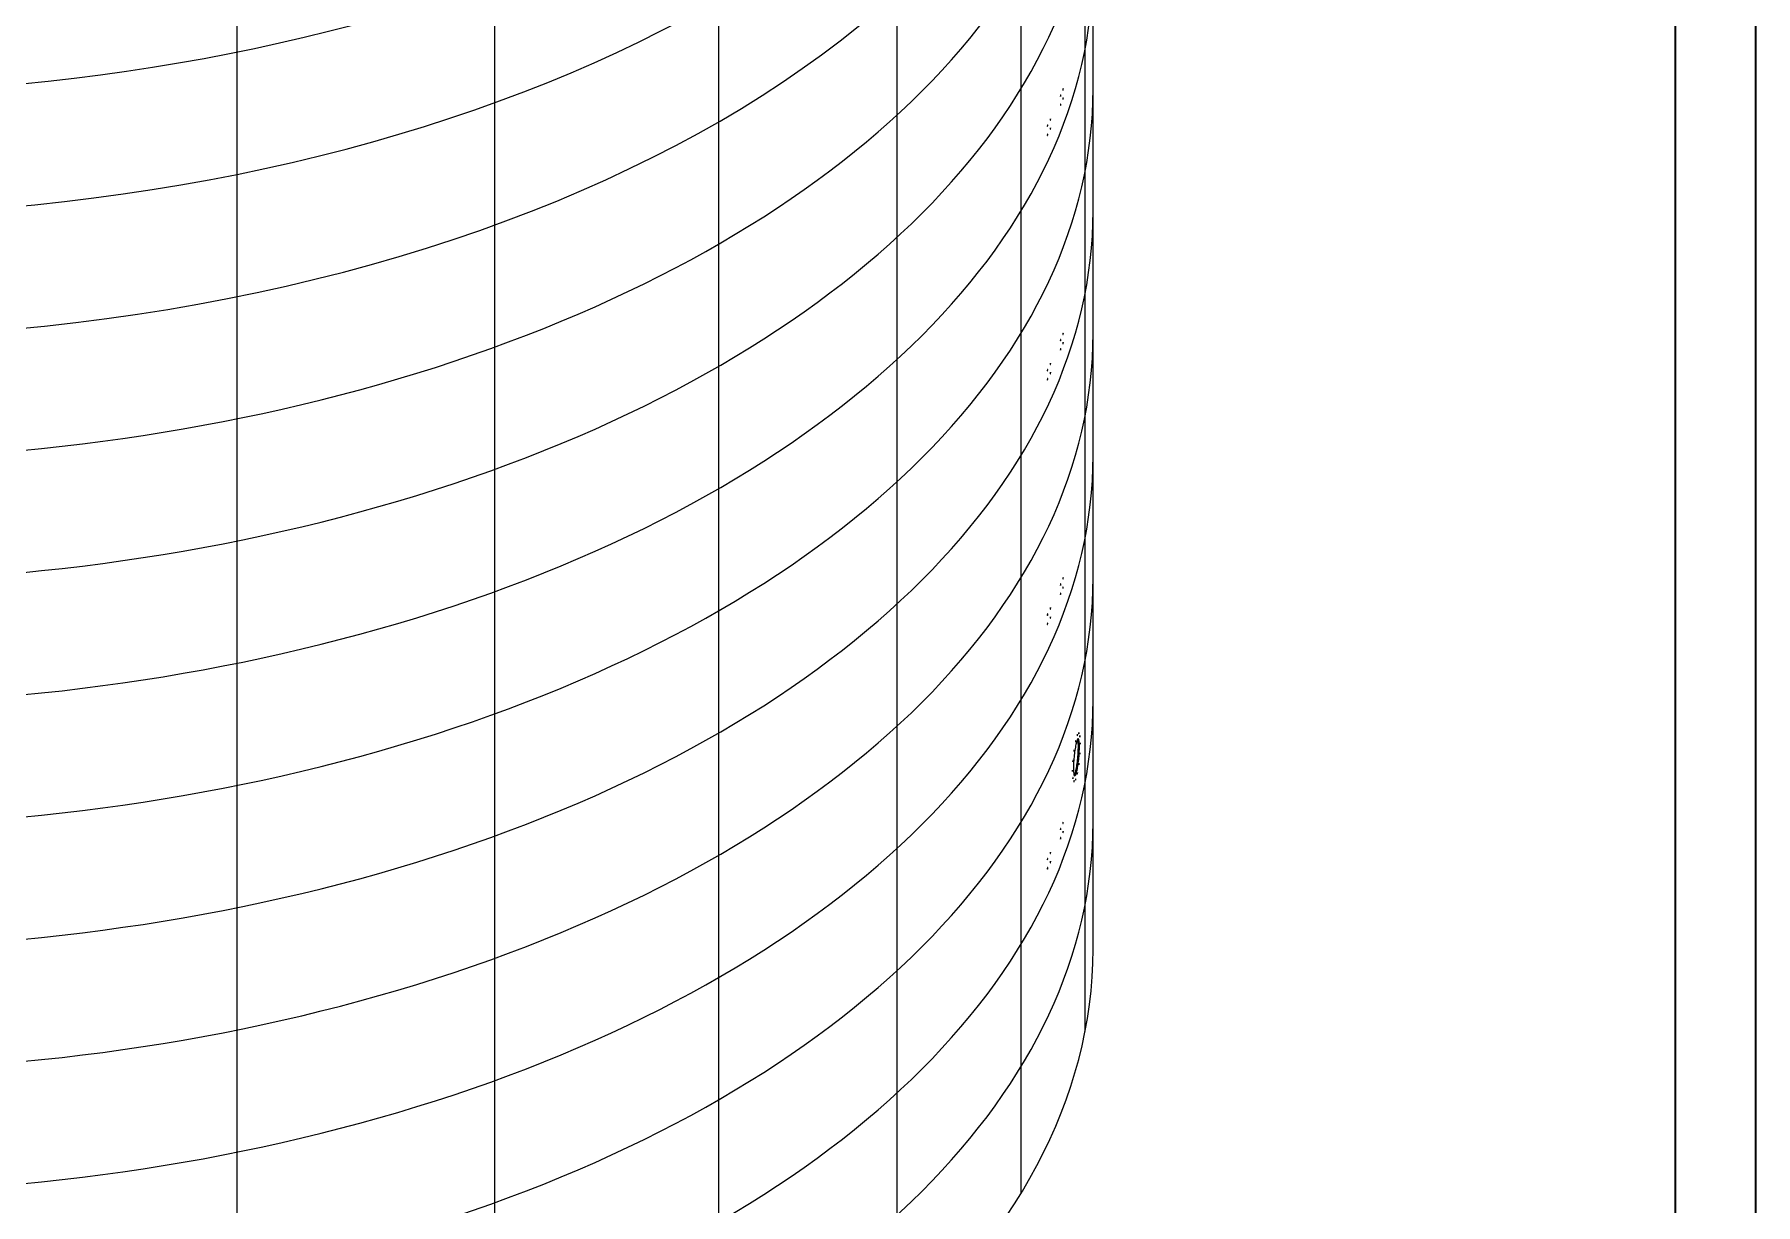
# Model space of a CAD drawing. Header units: millimetres. Extents: x 0 to 126150, y 0 to 89100.
# Drawn here: x 110056 to 126150, y 27987 to 38929 of the extents above; entities that cross this region are included whole.
import ezdxf

# ---------------------------------------------------------------- set-up
doc = ezdxf.new("R2010")
doc.units = ezdxf.units.MM
doc.header["$LTSCALE"] = 150
doc.layers.get('0').update_dxf_attribs({"lineweight": 18})
for name, color, linetype, lineweight in [('Border', 7, 'Continuous', 35), ('Visible', 7, 'Continuous', 25), ('Visible Narrow', 7, 'Continuous', 18)]:
    doc.layers.add(name, color=color, linetype=linetype, lineweight=lineweight)

# ---------------------------------------------------------------- blocks, each defined once
blk = doc.blocks.new('Borders Bigadan Border')
at = {"layer": 'Border'}
for p, q in [((841, 594), (841, 0)), ((836, 5), (836, 589))]:
    blk.add_line(p, q, dxfattribs=at)

msp = doc.modelspace()

# ---------------------------------------------------------------- linework, layer by layer
at = {"layer": 'Visible'}
for p, q in [((119954.91, 30376.29), (119954.91, 46587.94)), ((119879.77, 29603.81), (119879.77, 46397.89)), ((119284.32, 28097.58), (119284.32, 45348.46)), ((118123.26, 26916.27), (118123.26, 44106.93)), ((116454.84, 25708.38), (116454.84, 42966.19)), ((114362.69, 24534.45), (114362.69, 42037.69)), ((111951.74, 23864.12), (111951.74, 41385.73))]:
    msp.add_line(p, q, dxfattribs=at)
for centre, start_param in [((108004.91, 45277.35), 3.67613023), ((108004.91, 44134.25), 3.34367213), ((108004.91, 42991.16), 3.14732218), ((108004.91, 41848.06), 3.14159265), ((108004.91, 40704.97), 3.14159265), ((108004.91, 39561.87), 3.14159265), ((108004.91, 38418.78), 3.14159265), ((108004.91, 37275.68), 3.14159265), ((108004.91, 36132.59), 3.14159265), ((108004.91, 34989.49), 3.14159265), ((108004.91, 33846.4), 3.14159265), ((108004.91, 32703.3), 3.14159265), ((108004.91, 31560.21), 3.14159265), ((108004.91, 30376.29), 3.92699082)]:
    msp.add_ellipse(centre, major_axis=(11950, 0), ratio=0.57735027, start_param=start_param, end_param=6.28318531, dxfattribs=at)
for points, knots in [([(119652.99, 38360.05), (119652.99, 38358.47), (119652.8, 38356.42), (119652.48, 38354.55), (119652.16, 38352.68), (119651.72, 38351.02), (119651.29, 38350.07), (119650.86, 38349.13), (119650.45, 38348.91), (119650.18, 38349.49), (119649.92, 38350.07), (119649.8, 38351.42), (119649.87, 38353.14), (119649.94, 38354.88), (119650.2, 38356.96), (119650.56, 38358.73), (119650.92, 38360.5), (119651.38, 38361.94), (119651.8, 38362.61), (119652.22, 38363.28), (119652.59, 38363.17), (119652.8, 38362.31), (119652.92, 38361.79), (119652.99, 38361), (119652.99, 38360.05)], [-3.14159265, -3.14159265, -3.14159265, -3.14159265, -2.31123225, -2.31123225, -2.31123225, -1.48403399, -1.48403399, -1.48403399, -0.65958865, -0.65958865, -0.65958865, 0.16255372, 0.16255372, 0.16255372, 0.99161255, 0.99161255, 0.99161255, 1.81514617, 1.81514617, 1.81514617, 2.64177362, 2.64177362, 2.64177362, 3.14159265, 3.14159265, 3.14159265, 3.14159265]), ([(119676, 38419.22), (119676, 38417.64), (119675.82, 38415.59), (119675.51, 38413.72), (119675.2, 38411.85), (119674.78, 38410.19), (119674.36, 38409.24), (119673.95, 38408.29), (119673.56, 38408.08), (119673.3, 38408.65), (119673.05, 38409.23), (119672.94, 38410.58), (119673, 38412.3), (119673.07, 38414.04), (119673.32, 38416.12), (119673.67, 38417.9), (119674.02, 38419.66), (119674.46, 38421.1), (119674.86, 38421.77), (119675.26, 38422.45), (119675.62, 38422.34), (119675.82, 38421.48), (119675.94, 38420.96), (119676, 38420.17), (119676, 38419.22)], [-3.14159265, -3.14159265, -3.14159265, -3.14159265, -2.31123225, -2.31123225, -2.31123225, -1.48403399, -1.48403399, -1.48403399, -0.65958865, -0.65958865, -0.65958865, 0.16255372, 0.16255372, 0.16255372, 0.99161255, 0.99161255, 0.99161255, 1.81514617, 1.81514617, 1.81514617, 2.64177362, 2.64177362, 2.64177362, 3.14159265, 3.14159265, 3.14159265, 3.14159265]), ([(119676, 38333.49), (119676, 38331.91), (119675.82, 38329.86), (119675.51, 38327.99), (119675.2, 38326.12), (119674.78, 38324.45), (119674.36, 38323.51), (119673.95, 38322.56), (119673.56, 38322.34), (119673.3, 38322.92), (119673.05, 38323.49), (119672.94, 38324.85), (119673, 38326.57), (119673.07, 38328.31), (119673.32, 38330.39), (119673.67, 38332.16), (119674.02, 38333.93), (119674.46, 38335.37), (119674.86, 38336.04), (119675.26, 38336.72), (119675.62, 38336.61), (119675.82, 38335.75), (119675.94, 38335.23), (119676, 38334.44), (119676, 38333.49)], [-3.14159265, -3.14159265, -3.14159265, -3.14159265, -2.31123225, -2.31123225, -2.31123225, -1.48403399, -1.48403399, -1.48403399, -0.65958865, -0.65958865, -0.65958865, 0.16255372, 0.16255372, 0.16255372, 0.99161255, 0.99161255, 0.99161255, 1.81514617, 1.81514617, 1.81514617, 2.64177362, 2.64177362, 2.64177362, 3.14159265, 3.14159265, 3.14159265, 3.14159265]), ([(119652.99, 38274.32), (119652.99, 38272.73), (119652.8, 38270.69), (119652.48, 38268.82), (119652.16, 38266.95), (119651.72, 38265.29), (119651.29, 38264.34), (119650.86, 38263.4), (119650.45, 38263.18), (119650.18, 38263.76), (119649.92, 38264.34), (119649.8, 38265.69), (119649.87, 38267.41), (119649.94, 38269.15), (119650.2, 38271.23), (119650.56, 38273), (119650.92, 38274.77), (119651.38, 38276.21), (119651.8, 38276.88), (119652.22, 38277.55), (119652.59, 38277.44), (119652.8, 38276.57), (119652.92, 38276.05), (119652.99, 38275.27), (119652.99, 38274.32)], [-3.14159265, -3.14159265, -3.14159265, -3.14159265, -2.31123225, -2.31123225, -2.31123225, -1.48403399, -1.48403399, -1.48403399, -0.65958865, -0.65958865, -0.65958865, 0.16255372, 0.16255372, 0.16255372, 0.99161255, 0.99161255, 0.99161255, 1.81514617, 1.81514617, 1.81514617, 2.64177362, 2.64177362, 2.64177362, 3.14159265, 3.14159265, 3.14159265, 3.14159265]), ([(119531.09, 38079.98), (119531.09, 38078.4), (119530.86, 38076.36), (119530.49, 38074.49), (119530.11, 38072.64), (119529.59, 38070.98), (119529.08, 38070.05), (119528.57, 38069.12), (119528.08, 38068.91), (119527.77, 38069.5), (119527.46, 38070.08), (119527.32, 38071.44), (119527.41, 38073.16), (119527.49, 38074.89), (119527.79, 38076.97), (119528.22, 38078.73), (119528.65, 38080.49), (119529.19, 38081.91), (119529.69, 38082.57), (119530.18, 38083.23), (119530.62, 38083.11), (119530.86, 38082.24), (119531.01, 38081.72), (119531.09, 38080.93), (119531.09, 38079.98)], [-3.14159265, -3.14159265, -3.14159265, -3.14159265, -2.31123225, -2.31123225, -2.31123225, -1.48403399, -1.48403399, -1.48403399, -0.65958865, -0.65958865, -0.65958865, 0.16255372, 0.16255372, 0.16255372, 0.99161255, 0.99161255, 0.99161255, 1.81514617, 1.81514617, 1.81514617, 2.64177362, 2.64177362, 2.64177362, 3.14159265, 3.14159265, 3.14159265, 3.14159265]), ([(119531.09, 37994.25), (119531.09, 37992.67), (119530.86, 37990.63), (119530.49, 37988.76), (119530.11, 37986.9), (119529.59, 37985.25), (119529.08, 37984.32), (119528.57, 37983.39), (119528.08, 37983.18), (119527.77, 37983.77), (119527.46, 37984.35), (119527.32, 37985.71), (119527.41, 37987.43), (119527.49, 37989.16), (119527.79, 37991.23), (119528.22, 37993), (119528.65, 37994.75), (119529.19, 37996.18), (119529.69, 37996.84), (119530.18, 37997.5), (119530.62, 37997.38), (119530.86, 37996.51), (119531.01, 37995.99), (119531.09, 37995.2), (119531.09, 37994.25)], [-3.14159265, -3.14159265, -3.14159265, -3.14159265, -2.31123225, -2.31123225, -2.31123225, -1.48403399, -1.48403399, -1.48403399, -0.65958865, -0.65958865, -0.65958865, 0.16255372, 0.16255372, 0.16255372, 0.99161255, 0.99161255, 0.99161255, 1.81514617, 1.81514617, 1.81514617, 2.64177362, 2.64177362, 2.64177362, 3.14159265, 3.14159265, 3.14159265, 3.14159265]), ([(119558.37, 38138.55), (119558.37, 38136.97), (119558.15, 38134.92), (119557.79, 38133.06), (119557.42, 38131.2), (119556.92, 38129.54), (119556.42, 38128.61), (119555.93, 38127.67), (119555.46, 38127.46), (119555.16, 38128.05), (119554.86, 38128.63), (119554.73, 38129.99), (119554.81, 38131.71), (119554.89, 38133.44), (119555.18, 38135.51), (119555.6, 38137.28), (119556.01, 38139.04), (119556.53, 38140.47), (119557.01, 38141.13), (119557.49, 38141.79), (119557.91, 38141.67), (119558.15, 38140.81), (119558.29, 38140.28), (119558.37, 38139.5), (119558.37, 38138.55)], [-3.14159265, -3.14159265, -3.14159265, -3.14159265, -2.31123225, -2.31123225, -2.31123225, -1.48403399, -1.48403399, -1.48403399, -0.65958865, -0.65958865, -0.65958865, 0.16255372, 0.16255372, 0.16255372, 0.99161255, 0.99161255, 0.99161255, 1.81514617, 1.81514617, 1.81514617, 2.64177362, 2.64177362, 2.64177362, 3.14159265, 3.14159265, 3.14159265, 3.14159265]), ([(119558.37, 38052.82), (119558.37, 38051.23), (119558.15, 38049.19), (119557.79, 38047.32), (119557.42, 38045.47), (119556.92, 38043.81), (119556.42, 38042.87), (119555.93, 38041.94), (119555.46, 38041.73), (119555.16, 38042.32), (119554.86, 38042.9), (119554.73, 38044.26), (119554.81, 38045.98), (119554.89, 38047.71), (119555.18, 38049.78), (119555.6, 38051.55), (119556.01, 38053.31), (119556.53, 38054.74), (119557.01, 38055.4), (119557.49, 38056.06), (119557.91, 38055.94), (119558.15, 38055.08), (119558.29, 38054.55), (119558.37, 38053.77), (119558.37, 38052.82)], [-3.14159265, -3.14159265, -3.14159265, -3.14159265, -2.31123225, -2.31123225, -2.31123225, -1.48403399, -1.48403399, -1.48403399, -0.65958865, -0.65958865, -0.65958865, 0.16255372, 0.16255372, 0.16255372, 0.99161255, 0.99161255, 0.99161255, 1.81514617, 1.81514617, 1.81514617, 2.64177362, 2.64177362, 2.64177362, 3.14159265, 3.14159265, 3.14159265, 3.14159265]), ([(119652.99, 36073.86), (119652.99, 36072.28), (119652.8, 36070.23), (119652.48, 36068.36), (119652.16, 36066.49), (119651.72, 36064.83), (119651.29, 36063.88), (119650.86, 36062.94), (119650.45, 36062.72), (119650.18, 36063.3), (119649.92, 36063.88), (119649.8, 36065.23), (119649.87, 36066.95), (119649.94, 36068.69), (119650.2, 36070.77), (119650.56, 36072.54), (119650.92, 36074.31), (119651.38, 36075.75), (119651.8, 36076.42), (119652.22, 36077.09), (119652.59, 36076.98), (119652.8, 36076.12), (119652.92, 36075.59), (119652.99, 36074.81), (119652.99, 36073.86)], [-3.14159265, -3.14159265, -3.14159265, -3.14159265, -2.31123225, -2.31123225, -2.31123225, -1.48403399, -1.48403399, -1.48403399, -0.65958865, -0.65958865, -0.65958865, 0.16255372, 0.16255372, 0.16255372, 0.99161255, 0.99161255, 0.99161255, 1.81514617, 1.81514617, 1.81514617, 2.64177362, 2.64177362, 2.64177362, 3.14159265, 3.14159265, 3.14159265, 3.14159265]), ([(119676, 36133.03), (119676, 36131.45), (119675.82, 36129.4), (119675.51, 36127.53), (119675.2, 36125.66), (119674.78, 36124), (119674.36, 36123.05), (119673.95, 36122.1), (119673.56, 36121.88), (119673.3, 36122.46), (119673.05, 36123.04), (119672.94, 36124.39), (119673, 36126.11), (119673.07, 36127.85), (119673.32, 36129.93), (119673.67, 36131.71), (119674.02, 36133.47), (119674.46, 36134.91), (119674.86, 36135.58), (119675.26, 36136.26), (119675.62, 36136.15), (119675.82, 36135.29), (119675.94, 36134.77), (119676, 36133.98), (119676, 36133.03)], [-3.14159265, -3.14159265, -3.14159265, -3.14159265, -2.31123225, -2.31123225, -2.31123225, -1.48403399, -1.48403399, -1.48403399, -0.65958865, -0.65958865, -0.65958865, 0.16255372, 0.16255372, 0.16255372, 0.99161255, 0.99161255, 0.99161255, 1.81514617, 1.81514617, 1.81514617, 2.64177362, 2.64177362, 2.64177362, 3.14159265, 3.14159265, 3.14159265, 3.14159265]), ([(119676, 36047.3), (119676, 36045.72), (119675.82, 36043.67), (119675.51, 36041.8), (119675.2, 36039.93), (119674.78, 36038.26), (119674.36, 36037.32), (119673.95, 36036.37), (119673.56, 36036.15), (119673.3, 36036.73), (119673.05, 36037.3), (119672.94, 36038.66), (119673, 36040.38), (119673.07, 36042.12), (119673.32, 36044.2), (119673.67, 36045.97), (119674.02, 36047.74), (119674.46, 36049.18), (119674.86, 36049.85), (119675.26, 36050.53), (119675.62, 36050.42), (119675.82, 36049.56), (119675.94, 36049.04), (119676, 36048.25), (119676, 36047.3)], [-3.14159265, -3.14159265, -3.14159265, -3.14159265, -2.31123225, -2.31123225, -2.31123225, -1.48403399, -1.48403399, -1.48403399, -0.65958865, -0.65958865, -0.65958865, 0.16255372, 0.16255372, 0.16255372, 0.99161255, 0.99161255, 0.99161255, 1.81514617, 1.81514617, 1.81514617, 2.64177362, 2.64177362, 2.64177362, 3.14159265, 3.14159265, 3.14159265, 3.14159265]), ([(119652.99, 35988.13), (119652.99, 35986.54), (119652.8, 35984.5), (119652.48, 35982.63), (119652.16, 35980.76), (119651.72, 35979.1), (119651.29, 35978.15), (119650.86, 35977.21), (119650.45, 35976.99), (119650.18, 35977.57), (119649.92, 35978.15), (119649.8, 35979.5), (119649.87, 35981.22), (119649.94, 35982.96), (119650.2, 35985.04), (119650.56, 35986.81), (119650.92, 35988.58), (119651.38, 35990.01), (119651.8, 35990.68), (119652.22, 35991.36), (119652.59, 35991.25), (119652.8, 35990.38), (119652.92, 35989.86), (119652.99, 35989.08), (119652.99, 35988.13)], [-3.14159265, -3.14159265, -3.14159265, -3.14159265, -2.31123225, -2.31123225, -2.31123225, -1.48403399, -1.48403399, -1.48403399, -0.65958865, -0.65958865, -0.65958865, 0.16255372, 0.16255372, 0.16255372, 0.99161255, 0.99161255, 0.99161255, 1.81514617, 1.81514617, 1.81514617, 2.64177362, 2.64177362, 2.64177362, 3.14159265, 3.14159265, 3.14159265, 3.14159265]), ([(119531.09, 35793.79), (119531.09, 35792.21), (119530.86, 35790.17), (119530.49, 35788.3), (119530.11, 35786.45), (119529.59, 35784.79), (119529.08, 35783.86), (119528.57, 35782.93), (119528.08, 35782.72), (119527.77, 35783.31), (119527.46, 35783.89), (119527.32, 35785.25), (119527.41, 35786.97), (119527.49, 35788.7), (119527.79, 35790.77), (119528.22, 35792.54), (119528.65, 35794.3), (119529.19, 35795.72), (119529.69, 35796.38), (119530.18, 35797.04), (119530.62, 35796.92), (119530.86, 35796.05), (119531.01, 35795.53), (119531.09, 35794.74), (119531.09, 35793.79)], [-3.14159265, -3.14159265, -3.14159265, -3.14159265, -2.31123225, -2.31123225, -2.31123225, -1.48403399, -1.48403399, -1.48403399, -0.65958865, -0.65958865, -0.65958865, 0.16255372, 0.16255372, 0.16255372, 0.99161255, 0.99161255, 0.99161255, 1.81514617, 1.81514617, 1.81514617, 2.64177362, 2.64177362, 2.64177362, 3.14159265, 3.14159265, 3.14159265, 3.14159265]), ([(119558.37, 35852.36), (119558.37, 35850.78), (119558.15, 35848.73), (119557.79, 35846.87), (119557.42, 35845.01), (119556.92, 35843.35), (119556.42, 35842.42), (119555.93, 35841.48), (119555.46, 35841.27), (119555.16, 35841.86), (119554.86, 35842.44), (119554.73, 35843.8), (119554.81, 35845.52), (119554.89, 35847.25), (119555.18, 35849.32), (119555.6, 35851.09), (119556.01, 35852.85), (119556.53, 35854.28), (119557.01, 35854.94), (119557.49, 35855.6), (119557.91, 35855.48), (119558.15, 35854.62), (119558.29, 35854.09), (119558.37, 35853.31), (119558.37, 35852.36)], [-3.14159265, -3.14159265, -3.14159265, -3.14159265, -2.31123225, -2.31123225, -2.31123225, -1.48403399, -1.48403399, -1.48403399, -0.65958865, -0.65958865, -0.65958865, 0.16255372, 0.16255372, 0.16255372, 0.99161255, 0.99161255, 0.99161255, 1.81514617, 1.81514617, 1.81514617, 2.64177362, 2.64177362, 2.64177362, 3.14159265, 3.14159265, 3.14159265, 3.14159265]), ([(119558.37, 35766.62), (119558.37, 35765.04), (119558.15, 35763), (119557.79, 35761.13), (119557.42, 35759.28), (119556.92, 35757.62), (119556.42, 35756.68), (119555.93, 35755.75), (119555.46, 35755.54), (119555.16, 35756.13), (119554.86, 35756.71), (119554.73, 35758.07), (119554.81, 35759.78), (119554.89, 35761.52), (119555.18, 35763.59), (119555.6, 35765.36), (119556.01, 35767.12), (119556.53, 35768.55), (119557.01, 35769.21), (119557.49, 35769.87), (119557.91, 35769.75), (119558.15, 35768.89), (119558.29, 35768.36), (119558.37, 35767.58), (119558.37, 35766.62)], [-3.14159265, -3.14159265, -3.14159265, -3.14159265, -2.31123225, -2.31123225, -2.31123225, -1.48403399, -1.48403399, -1.48403399, -0.65958865, -0.65958865, -0.65958865, 0.16255372, 0.16255372, 0.16255372, 0.99161255, 0.99161255, 0.99161255, 1.81514617, 1.81514617, 1.81514617, 2.64177362, 2.64177362, 2.64177362, 3.14159265, 3.14159265, 3.14159265, 3.14159265]), ([(119531.09, 35708.06), (119531.09, 35706.48), (119530.86, 35704.44), (119530.49, 35702.57), (119530.11, 35700.71), (119529.59, 35699.06), (119529.08, 35698.13), (119528.57, 35697.2), (119528.08, 35696.99), (119527.77, 35697.58), (119527.46, 35698.16), (119527.32, 35699.52), (119527.41, 35701.24), (119527.49, 35702.97), (119527.79, 35705.04), (119528.22, 35706.81), (119528.65, 35708.56), (119529.19, 35709.99), (119529.69, 35710.65), (119530.18, 35711.31), (119530.62, 35711.19), (119530.86, 35710.32), (119531.01, 35709.8), (119531.09, 35709.01), (119531.09, 35708.06)], [-3.14159265, -3.14159265, -3.14159265, -3.14159265, -2.31123225, -2.31123225, -2.31123225, -1.48403399, -1.48403399, -1.48403399, -0.65958865, -0.65958865, -0.65958865, 0.16255372, 0.16255372, 0.16255372, 0.99161255, 0.99161255, 0.99161255, 1.81514617, 1.81514617, 1.81514617, 2.64177362, 2.64177362, 2.64177362, 3.14159265, 3.14159265, 3.14159265, 3.14159265]), ([(119676, 33846.84), (119676, 33845.26), (119675.82, 33843.21), (119675.51, 33841.34), (119675.2, 33839.47), (119674.78, 33837.81), (119674.36, 33836.86), (119673.95, 33835.91), (119673.56, 33835.69), (119673.3, 33836.27), (119673.05, 33836.85), (119672.94, 33838.2), (119673, 33839.92), (119673.07, 33841.66), (119673.32, 33843.74), (119673.67, 33845.52), (119674.02, 33847.28), (119674.46, 33848.72), (119674.86, 33849.39), (119675.26, 33850.07), (119675.62, 33849.96), (119675.82, 33849.1), (119675.94, 33848.58), (119676, 33847.79), (119676, 33846.84)], [-3.14159265, -3.14159265, -3.14159265, -3.14159265, -2.31123225, -2.31123225, -2.31123225, -1.48403399, -1.48403399, -1.48403399, -0.65958865, -0.65958865, -0.65958865, 0.16255372, 0.16255372, 0.16255372, 0.99161255, 0.99161255, 0.99161255, 1.81514617, 1.81514617, 1.81514617, 2.64177362, 2.64177362, 2.64177362, 3.14159265, 3.14159265, 3.14159265, 3.14159265]), ([(119652.99, 33787.67), (119652.99, 33786.09), (119652.8, 33784.04), (119652.48, 33782.17), (119652.16, 33780.3), (119651.72, 33778.64), (119651.29, 33777.69), (119650.86, 33776.75), (119650.45, 33776.53), (119650.18, 33777.11), (119649.92, 33777.69), (119649.8, 33779.04), (119649.87, 33780.76), (119649.94, 33782.5), (119650.2, 33784.58), (119650.56, 33786.35), (119650.92, 33788.12), (119651.38, 33789.56), (119651.8, 33790.23), (119652.22, 33790.9), (119652.59, 33790.79), (119652.8, 33789.93), (119652.92, 33789.4), (119652.99, 33788.62), (119652.99, 33787.67)], [-3.14159265, -3.14159265, -3.14159265, -3.14159265, -2.31123225, -2.31123225, -2.31123225, -1.48403399, -1.48403399, -1.48403399, -0.65958865, -0.65958865, -0.65958865, 0.16255372, 0.16255372, 0.16255372, 0.99161255, 0.99161255, 0.99161255, 1.81514617, 1.81514617, 1.81514617, 2.64177362, 2.64177362, 2.64177362, 3.14159265, 3.14159265, 3.14159265, 3.14159265]), ([(119652.99, 33701.94), (119652.99, 33700.35), (119652.8, 33698.31), (119652.48, 33696.43), (119652.16, 33694.57), (119651.72, 33692.91), (119651.29, 33691.96), (119650.86, 33691.02), (119650.45, 33690.8), (119650.18, 33691.38), (119649.92, 33691.96), (119649.8, 33693.31), (119649.87, 33695.03), (119649.94, 33696.77), (119650.2, 33698.85), (119650.56, 33700.62), (119650.92, 33702.39), (119651.38, 33703.82), (119651.8, 33704.49), (119652.22, 33705.17), (119652.59, 33705.05), (119652.8, 33704.19), (119652.92, 33703.67), (119652.99, 33702.89), (119652.99, 33701.94)], [-3.14159265, -3.14159265, -3.14159265, -3.14159265, -2.31123225, -2.31123225, -2.31123225, -1.48403399, -1.48403399, -1.48403399, -0.65958865, -0.65958865, -0.65958865, 0.16255372, 0.16255372, 0.16255372, 0.99161255, 0.99161255, 0.99161255, 1.81514617, 1.81514617, 1.81514617, 2.64177362, 2.64177362, 2.64177362, 3.14159265, 3.14159265, 3.14159265, 3.14159265]), ([(119676, 33761.11), (119676, 33759.53), (119675.82, 33757.48), (119675.51, 33755.61), (119675.2, 33753.74), (119674.78, 33752.07), (119674.36, 33751.12), (119673.95, 33750.18), (119673.56, 33749.96), (119673.3, 33750.54), (119673.05, 33751.11), (119672.94, 33752.47), (119673, 33754.19), (119673.07, 33755.93), (119673.32, 33758.01), (119673.67, 33759.78), (119674.02, 33761.55), (119674.46, 33762.99), (119674.86, 33763.66), (119675.26, 33764.34), (119675.62, 33764.23), (119675.82, 33763.37), (119675.94, 33762.85), (119676, 33762.06), (119676, 33761.11)], [-3.14159265, -3.14159265, -3.14159265, -3.14159265, -2.31123225, -2.31123225, -2.31123225, -1.48403399, -1.48403399, -1.48403399, -0.65958865, -0.65958865, -0.65958865, 0.16255372, 0.16255372, 0.16255372, 0.99161255, 0.99161255, 0.99161255, 1.81514617, 1.81514617, 1.81514617, 2.64177362, 2.64177362, 2.64177362, 3.14159265, 3.14159265, 3.14159265, 3.14159265]), ([(119531.09, 33507.6), (119531.09, 33506.02), (119530.86, 33503.98), (119530.49, 33502.11), (119530.11, 33500.26), (119529.59, 33498.6), (119529.08, 33497.67), (119528.57, 33496.74), (119528.08, 33496.53), (119527.77, 33497.12), (119527.46, 33497.7), (119527.32, 33499.06), (119527.41, 33500.78), (119527.49, 33502.51), (119527.79, 33504.58), (119528.22, 33506.35), (119528.65, 33508.11), (119529.19, 33509.53), (119529.69, 33510.19), (119530.18, 33510.85), (119530.62, 33510.73), (119530.86, 33509.86), (119531.01, 33509.34), (119531.09, 33508.55), (119531.09, 33507.6)], [-3.14159265, -3.14159265, -3.14159265, -3.14159265, -2.31123225, -2.31123225, -2.31123225, -1.48403399, -1.48403399, -1.48403399, -0.65958865, -0.65958865, -0.65958865, 0.16255372, 0.16255372, 0.16255372, 0.99161255, 0.99161255, 0.99161255, 1.81514617, 1.81514617, 1.81514617, 2.64177362, 2.64177362, 2.64177362, 3.14159265, 3.14159265, 3.14159265, 3.14159265]), ([(119558.37, 33566.17), (119558.37, 33564.58), (119558.15, 33562.54), (119557.79, 33560.68), (119557.42, 33558.82), (119556.92, 33557.16), (119556.42, 33556.23), (119555.93, 33555.29), (119555.46, 33555.08), (119555.16, 33555.67), (119554.86, 33556.25), (119554.73, 33557.61), (119554.81, 33559.33), (119554.89, 33561.06), (119555.18, 33563.13), (119555.6, 33564.9), (119556.01, 33566.66), (119556.53, 33568.09), (119557.01, 33568.75), (119557.49, 33569.41), (119557.91, 33569.29), (119558.15, 33568.43), (119558.29, 33567.9), (119558.37, 33567.12), (119558.37, 33566.17)], [-3.14159265, -3.14159265, -3.14159265, -3.14159265, -2.31123225, -2.31123225, -2.31123225, -1.48403399, -1.48403399, -1.48403399, -0.65958865, -0.65958865, -0.65958865, 0.16255372, 0.16255372, 0.16255372, 0.99161255, 0.99161255, 0.99161255, 1.81514617, 1.81514617, 1.81514617, 2.64177362, 2.64177362, 2.64177362, 3.14159265, 3.14159265, 3.14159265, 3.14159265]), ([(119558.37, 33480.43), (119558.37, 33478.85), (119558.15, 33476.81), (119557.79, 33474.94), (119557.42, 33473.08), (119556.92, 33471.43), (119556.42, 33470.49), (119555.93, 33469.56), (119555.46, 33469.35), (119555.16, 33469.94), (119554.86, 33470.52), (119554.73, 33471.88), (119554.81, 33473.59), (119554.89, 33475.33), (119555.18, 33477.4), (119555.6, 33479.17), (119556.01, 33480.93), (119556.53, 33482.36), (119557.01, 33483.02), (119557.49, 33483.68), (119557.91, 33483.56), (119558.15, 33482.7), (119558.29, 33482.17), (119558.37, 33481.39), (119558.37, 33480.43)], [-3.14159265, -3.14159265, -3.14159265, -3.14159265, -2.31123225, -2.31123225, -2.31123225, -1.48403399, -1.48403399, -1.48403399, -0.65958865, -0.65958865, -0.65958865, 0.16255372, 0.16255372, 0.16255372, 0.99161255, 0.99161255, 0.99161255, 1.81514617, 1.81514617, 1.81514617, 2.64177362, 2.64177362, 2.64177362, 3.14159265, 3.14159265, 3.14159265, 3.14159265]), ([(119531.09, 33421.87), (119531.09, 33420.29), (119530.86, 33418.24), (119530.49, 33416.38), (119530.11, 33414.52), (119529.59, 33412.87), (119529.08, 33411.94), (119528.57, 33411.01), (119528.08, 33410.8), (119527.77, 33411.39), (119527.46, 33411.97), (119527.32, 33413.33), (119527.41, 33415.05), (119527.49, 33416.78), (119527.79, 33418.85), (119528.22, 33420.62), (119528.65, 33422.37), (119529.19, 33423.8), (119529.69, 33424.46), (119530.18, 33425.12), (119530.62, 33425), (119530.86, 33424.13), (119531.01, 33423.61), (119531.09, 33422.82), (119531.09, 33421.87)], [-3.14159265, -3.14159265, -3.14159265, -3.14159265, -2.31123225, -2.31123225, -2.31123225, -1.48403399, -1.48403399, -1.48403399, -0.65958865, -0.65958865, -0.65958865, 0.16255372, 0.16255372, 0.16255372, 0.99161255, 0.99161255, 0.99161255, 1.81514617, 1.81514617, 1.81514617, 2.64177362, 2.64177362, 2.64177362, 3.14159265, 3.14159265, 3.14159265, 3.14159265]), ([(119809.6, 32383.61), (119809.73, 32382.72), (119809.74, 32381.12), (119809.62, 32379.34), (119809.52, 32377.56), (119809.29, 32375.63), (119809.02, 32374.16), (119808.75, 32372.69), (119808.45, 32371.71), (119808.2, 32371.53), (119807.95, 32371.35), (119807.76, 32371.96), (119807.7, 32373.17), (119807.64, 32374.39), (119807.7, 32376.21), (119807.86, 32378.03), (119808.03, 32379.84), (119808.3, 32381.63), (119808.58, 32382.82), (119808.86, 32384.03), (119809.15, 32384.61), (119809.37, 32384.4), (119809.46, 32384.3), (119809.55, 32384.03), (119809.6, 32383.61)], [-3.14159265, -3.14159265, -3.14159265, -3.14159265, -2.29573944, -2.29573944, -2.29573944, -1.45314839, -1.45314839, -1.45314839, -0.61335236, -0.61335236, -0.61335236, 0.22407335, 0.22407335, 0.22407335, 1.06811499, 1.06811499, 1.06811499, 1.90660651, 1.90660651, 1.90660651, 2.74747883, 2.74747883, 2.74747883, 3.14159265, 3.14159265, 3.14159265, 3.14159265]), ([(119823.39, 32397.71), (119823.39, 32396.21), (119823.27, 32394.26), (119823.07, 32392.49), (119822.87, 32390.72), (119822.59, 32389.15), (119822.32, 32388.29), (119822.05, 32387.43), (119821.8, 32387.29), (119821.64, 32387.91), (119821.48, 32388.52), (119821.43, 32389.88), (119821.49, 32391.56), (119821.55, 32393.24), (119821.73, 32395.22), (119821.96, 32396.86), (119822.2, 32398.48), (119822.49, 32399.74), (119822.75, 32400.23), (119823, 32400.72), (119823.22, 32400.44), (119823.32, 32399.46), (119823.37, 32399.01), (119823.39, 32398.41), (119823.39, 32397.71)], [-3.14159265, -3.14159265, -3.14159265, -3.14159265, -2.29570476, -2.29570476, -2.29570476, -1.45309439, -1.45309439, -1.45309439, -0.61332897, -0.61332897, -0.61332897, 0.224071, 0.224071, 0.224071, 1.06815071, 1.06815071, 1.06815071, 1.9066573, 1.9066573, 1.9066573, 2.74749112, 2.74749112, 2.74749112, 3.14159265, 3.14159265, 3.14159265, 3.14159265]), ([(119832.38, 32366.79), (119832.27, 32364.99), (119832.05, 32363.07), (119831.8, 32361.66), (119831.55, 32360.25), (119831.26, 32359.36), (119831.04, 32359.28), (119830.82, 32359.2), (119830.67, 32359.92), (119830.62, 32361.22), (119830.58, 32362.51), (119830.65, 32364.35), (119830.81, 32366.15), (119830.98, 32367.97), (119831.23, 32369.73), (119831.49, 32370.85), (119831.75, 32371.97), (119832.02, 32372.44), (119832.2, 32372.13), (119832.39, 32371.82), (119832.49, 32370.71), (119832.47, 32369.17), (119832.47, 32368.45), (119832.43, 32367.63), (119832.38, 32366.79)], [-3.14159265, -3.14159265, -3.14159265, -3.14159265, -2.29567035, -2.29567035, -2.29567035, -1.45307337, -1.45307337, -1.45307337, -0.61334486, -0.61334486, -0.61334486, 0.22406129, 0.22406129, 0.22406129, 1.06816797, 1.06816797, 1.06816797, 1.90665706, 1.90665706, 1.90665706, 2.74746375, 2.74746375, 2.74746375, 3.14159265, 3.14159265, 3.14159265, 3.14159265]), ([(119827.54, 32270.2), (119827.54, 32252.77), (119826.96, 32233.1), (119825.84, 32212.46), (119824.71, 32191.6), (119823.02, 32169.78), (119820.86, 32148.45), (119818.71, 32127.3), (119816.1, 32106.66), (119813.17, 32087.89), (119810.24, 32069.12), (119806.99, 32052.23), (119803.62, 32038.32), (119800.24, 32024.42), (119796.75, 32013.52), (119793.37, 32006.32), (119789.99, 31999.13), (119786.72, 31995.65), (119783.81, 31996.11), (119780.9, 31996.58), (119778.35, 32000.98), (119776.35, 32009.02), (119774.35, 32017.07), (119772.91, 32028.75), (119772.14, 32043.3), (119771.37, 32057.84), (119771.28, 32075.25), (119771.86, 32094.37), (119772.46, 32113.86), (119773.76, 32135.12), (119775.67, 32156.7), (119777.53, 32177.92), (119779.98, 32199.43), (119782.81, 32219.84), (119785.63, 32240.22), (119788.84, 32259.49), (119792.19, 32276.36), (119795.54, 32293.23), (119799.03, 32307.7), (119802.42, 32318.82), (119805.93, 32330.31), (119809.33, 32338.23), (119812.41, 32342.01), (119815.39, 32345.68), (119818.07, 32345.47), (119820.29, 32341.39), (119822.62, 32337.11), (119824.45, 32328.59), (119825.68, 32316.43), (119826.91, 32304.27), (119827.54, 32288.48), (119827.54, 32270.2)], [-3.14159265, -3.14159265, -3.14159265, -3.14159265, -2.77571863, -2.77571863, -2.77571863, -2.40588667, -2.40588667, -2.40588667, -2.03923185, -2.03923185, -2.03923185, -1.6727765, -1.6727765, -1.6727765, -1.30644734, -1.30644734, -1.30644734, -0.94017958, -0.94017958, -0.94017958, -0.57399958, -0.57399958, -0.57399958, -0.20796385, -0.20796385, -0.20796385, 0.15794672, 0.15794672, 0.15794672, 0.53090246, 0.53090246, 0.53090246, 0.89746101, 0.89746101, 0.89746101, 1.26371389, 1.26371389, 1.26371389, 1.62970266, 1.62970266, 1.62970266, 2.00767516, 2.00767516, 2.00767516, 2.37399336, 2.37399336, 2.37399336, 2.75779301, 2.75779301, 2.75779301, 3.14159265, 3.14159265, 3.14159265, 3.14159265]), ([(119777.74, 32240.03), (119778.05, 32240.72), (119778.32, 32240.64), (119778.47, 32239.83), (119778.62, 32239.02), (119778.65, 32237.49), (119778.55, 32235.74), (119778.44, 32233.99), (119778.21, 32232.05), (119777.92, 32230.53), (119777.63, 32229.01), (119777.29, 32227.94), (119777.01, 32227.65), (119776.73, 32227.36), (119776.51, 32227.87), (119776.42, 32229.02), (119776.33, 32230.16), (119776.38, 32231.92), (119776.55, 32233.72), (119776.71, 32235.53), (119777, 32237.37), (119777.31, 32238.64), (119777.45, 32239.24), (119777.6, 32239.71), (119777.74, 32240.03)], [-3.14159265, -3.14159265, -3.14159265, -3.14159265, -2.29572397, -2.29572397, -2.29572397, -1.45319853, -1.45319853, -1.45319853, -0.61342959, -0.61342959, -0.61342959, 0.22405569, 0.22405569, 0.22405569, 1.06808973, 1.06808973, 1.06808973, 1.90651413, 1.90651413, 1.90651413, 2.74739524, 2.74739524, 2.74739524, 3.14159265, 3.14159265, 3.14159265, 3.14159265]), ([(119779.41, 32000.31), (119780.37, 32001.52), (119781.34, 32003.06), (119782.33, 32004.92), (119785.68, 32011.24), (119789.17, 32021.32), (119792.56, 32034.5), (119796.06, 32048.1), (119799.46, 32065), (119802.53, 32084), (119805.51, 32102.43), (119808.19, 32122.83), (119810.41, 32143.85), (119812.73, 32165.87), (119814.56, 32188.56), (119815.79, 32210.29), (119817.01, 32232.02), (119817.64, 32252.77), (119817.64, 32271.04)], [1.15590849, 1.15590849, 1.15590849, 1.15590849, 1.26402186, 1.26402186, 1.26402186, 1.63001108, 1.63001108, 1.63001108, 2.00790648, 2.00790648, 2.00790648, 2.3742578, 2.3742578, 2.3742578, 2.75792523, 2.75792523, 2.75792523, 3.14159265, 3.14159265, 3.14159265, 3.14159265]), ([(119793.32, 32327.34), (119793.55, 32327.22), (119793.7, 32326.29), (119793.72, 32324.85), (119793.73, 32323.42), (119793.62, 32321.5), (119793.4, 32319.71), (119793.19, 32317.93), (119792.89, 32316.31), (119792.59, 32315.36), (119792.29, 32314.42), (119792, 32314.16), (119791.82, 32314.67), (119791.63, 32315.19), (119791.55, 32316.48), (119791.6, 32318.13), (119791.65, 32319.77), (119791.83, 32321.73), (119792.08, 32323.4), (119792.34, 32325.07), (119792.66, 32326.41), (119792.95, 32327), (119793.08, 32327.28), (119793.21, 32327.39), (119793.32, 32327.34)], [-3.14159265, -3.14159265, -3.14159265, -3.14159265, -2.29574804, -2.29574804, -2.29574804, -1.45319476, -1.45319476, -1.45319476, -0.61339718, -0.61339718, -0.61339718, 0.22406649, 0.22406649, 0.22406649, 1.06808769, 1.06808769, 1.06808769, 1.90654271, 1.90654271, 1.90654271, 2.74743594, 2.74743594, 2.74743594, 3.14159265, 3.14159265, 3.14159265, 3.14159265]), ([(119817.64, 32271.04), (119817.64, 32288.47), (119817.07, 32303.64), (119815.95, 32315.55), (119814.87, 32327.05), (119813.28, 32335.51), (119811.26, 32340.43)], [-3.141592654, -3.141592654, -3.141592654, -3.141592654, -2.775644954, -2.775644954, -2.775644954, -2.422419415, -2.422419415, -2.422419415, -2.422419415]), ([(119831.75, 32201.98), (119831.49, 32200.63), (119831.21, 32199.83), (119831, 32199.85), (119830.79, 32199.87), (119830.64, 32200.7), (119830.61, 32202.07), (119830.59, 32203.44), (119830.67, 32205.32), (119830.85, 32207.12), (119831.02, 32208.92), (119831.28, 32210.6), (119831.54, 32211.64), (119831.81, 32212.68), (119832.06, 32213.06), (119832.24, 32212.63), (119832.41, 32212.22), (119832.5, 32211.02), (119832.47, 32209.43), (119832.44, 32207.84), (119832.3, 32205.87), (119832.08, 32204.16), (119831.98, 32203.36), (119831.87, 32202.61), (119831.75, 32201.98)], [-3.14159265, -3.14159265, -3.14159265, -3.14159265, -2.29568563, -2.29568563, -2.29568563, -1.45315685, -1.45315685, -1.45315685, -0.61342548, -0.61342548, -0.61342548, 0.22404911, 0.22404911, 0.22404911, 1.06811943, 1.06811943, 1.06811943, 1.90654246, 1.90654246, 1.90654246, 2.74738733, 2.74738733, 2.74738733, 3.14159265, 3.14159265, 3.14159265, 3.14159265]), ([(119835.29, 32296.95), (119835.09, 32295.19), (119834.82, 32293.69), (119834.56, 32292.91), (119834.3, 32292.14), (119834.07, 32292.11), (119833.93, 32292.82), (119833.8, 32293.54), (119833.76, 32294.98), (119833.83, 32296.7), (119833.91, 32298.41), (119834.09, 32300.37), (119834.32, 32301.95), (119834.55, 32303.54), (119834.83, 32304.72), (119835.07, 32305.11), (119835.31, 32305.5), (119835.5, 32305.1), (119835.58, 32304.04), (119835.67, 32302.98), (119835.65, 32301.28), (119835.52, 32299.47), (119835.46, 32298.63), (119835.38, 32297.76), (119835.29, 32296.95)], [-3.14159265, -3.14159265, -3.14159265, -3.14159265, -2.29566188, -2.29566188, -2.29566188, -1.45310115, -1.45310115, -1.45310115, -0.61338789, -0.61338789, -0.61338789, 0.22405159, 0.22405159, 0.22405159, 1.06815412, 1.06815412, 1.06815412, 1.90660609, 1.90660609, 1.90660609, 2.74741772, 2.74741772, 2.74741772, 3.14159265, 3.14159265, 3.14159265, 3.14159265]), ([(119761.92, 32044.08), (119762.18, 32045.82), (119762.53, 32047.32), (119762.85, 32048.09), (119763.17, 32048.86), (119763.46, 32048.89), (119763.64, 32048.17), (119763.81, 32047.45), (119763.85, 32046), (119763.76, 32044.29), (119763.67, 32042.58), (119763.45, 32040.63), (119763.15, 32039.05), (119762.86, 32037.47), (119762.5, 32036.29), (119762.2, 32035.91), (119761.9, 32035.53), (119761.66, 32035.93), (119761.55, 32036.99), (119761.44, 32038.05), (119761.47, 32039.75), (119761.63, 32041.55), (119761.7, 32042.4), (119761.8, 32043.26), (119761.92, 32044.08)], [-3.14159265, -3.14159265, -3.14159265, -3.14159265, -2.29566188, -2.29566188, -2.29566188, -1.45310115, -1.45310115, -1.45310115, -0.61338789, -0.61338789, -0.61338789, 0.22405159, 0.22405159, 0.22405159, 1.06815412, 1.06815412, 1.06815412, 1.90660609, 1.90660609, 1.90660609, 2.74741772, 2.74741772, 2.74741772, 3.14159265, 3.14159265, 3.14159265, 3.14159265]), ([(119766.36, 32138.96), (119766.67, 32140.31), (119767.02, 32141.1), (119767.28, 32141.07), (119767.54, 32141.05), (119767.72, 32140.22), (119767.75, 32138.84), (119767.79, 32137.48), (119767.68, 32135.6), (119767.47, 32133.8), (119767.25, 32132.01), (119766.93, 32130.33), (119766.61, 32129.3), (119766.29, 32128.26), (119765.97, 32127.89), (119765.75, 32128.32), (119765.54, 32128.74), (119765.43, 32129.93), (119765.47, 32131.52), (119765.5, 32133.12), (119765.68, 32135.08), (119765.94, 32136.79), (119766.07, 32137.59), (119766.21, 32138.33), (119766.36, 32138.96)], [-3.14159265, -3.14159265, -3.14159265, -3.14159265, -2.29568563, -2.29568563, -2.29568563, -1.45315685, -1.45315685, -1.45315685, -0.61342548, -0.61342548, -0.61342548, 0.22404911, 0.22404911, 0.22404911, 1.06811943, 1.06811943, 1.06811943, 1.90654246, 1.90654246, 1.90654246, 2.74738733, 2.74738733, 2.74738733, 3.14159265, 3.14159265, 3.14159265, 3.14159265]), ([(119822.22, 32100.73), (119821.95, 32100.05), (119821.71, 32100.12), (119821.58, 32100.93), (119821.45, 32101.74), (119821.43, 32103.26), (119821.52, 32105.02), (119821.61, 32106.76), (119821.81, 32108.71), (119822.06, 32110.24), (119822.31, 32111.76), (119822.61, 32112.83), (119822.85, 32113.13), (119823.09, 32113.42), (119823.28, 32112.91), (119823.36, 32111.76), (119823.43, 32110.62), (119823.39, 32108.87), (119823.25, 32107.06), (119823.1, 32105.25), (119822.86, 32103.41), (119822.59, 32102.13), (119822.47, 32101.53), (119822.34, 32101.05), (119822.22, 32100.73)], [-3.14159265, -3.14159265, -3.14159265, -3.14159265, -2.29572397, -2.29572397, -2.29572397, -1.45319853, -1.45319853, -1.45319853, -0.61342959, -0.61342959, -0.61342959, 0.22405569, 0.22405569, 0.22405569, 1.06808973, 1.06808973, 1.06808973, 1.90651413, 1.90651413, 1.90651413, 2.74739524, 2.74739524, 2.74739524, 3.14159265, 3.14159265, 3.14159265, 3.14159265]), ([(119765.57, 31974.16), (119765.72, 31975.96), (119765.99, 31977.87), (119766.3, 31979.28), (119766.61, 31980.69), (119766.96, 31981.57), (119767.23, 31981.65), (119767.5, 31981.72), (119767.69, 31981), (119767.74, 31979.7), (119767.8, 31978.41), (119767.71, 31976.57), (119767.51, 31974.77), (119767.31, 31972.95), (119767, 31971.2), (119766.67, 31970.08), (119766.35, 31968.97), (119766.03, 31968.5), (119765.8, 31968.82), (119765.57, 31969.14), (119765.44, 31970.24), (119765.46, 31971.79), (119765.47, 31972.51), (119765.51, 31973.32), (119765.57, 31974.16)], [-3.14159265, -3.14159265, -3.14159265, -3.14159265, -2.29567035, -2.29567035, -2.29567035, -1.45307337, -1.45307337, -1.45307337, -0.61334486, -0.61334486, -0.61334486, 0.22406129, 0.22406129, 0.22406129, 1.06816797, 1.06816797, 1.06816797, 1.90665706, 1.90665706, 1.90665706, 2.74746375, 2.74746375, 2.74746375, 3.14159265, 3.14159265, 3.14159265, 3.14159265]), ([(119776.38, 31943.07), (119776.38, 31944.57), (119776.52, 31946.52), (119776.75, 31948.29), (119776.99, 31950.06), (119777.31, 31951.62), (119777.63, 31952.48), (119777.94, 31953.33), (119778.23, 31953.47), (119778.41, 31952.85), (119778.59, 31952.23), (119778.65, 31950.87), (119778.58, 31949.2), (119778.51, 31947.51), (119778.31, 31945.53), (119778.03, 31943.9), (119777.76, 31942.28), (119777.42, 31941.03), (119777.13, 31940.54), (119776.83, 31940.05), (119776.58, 31940.34), (119776.46, 31941.32), (119776.41, 31941.78), (119776.38, 31942.38), (119776.38, 31943.07)], [-3.14159265, -3.14159265, -3.14159265, -3.14159265, -2.29570476, -2.29570476, -2.29570476, -1.45309439, -1.45309439, -1.45309439, -0.61332897, -0.61332897, -0.61332897, 0.224071, 0.224071, 0.224071, 1.06815071, 1.06815071, 1.06815071, 1.9066573, 1.9066573, 1.9066573, 2.74749112, 2.74749112, 2.74749112, 3.14159265, 3.14159265, 3.14159265, 3.14159265]), ([(119791.69, 31957.03), (119791.56, 31957.92), (119791.55, 31959.52), (119791.67, 31961.3), (119791.78, 31963.08), (119792.02, 31965.01), (119792.31, 31966.48), (119792.59, 31967.95), (119792.91, 31968.92), (119793.17, 31969.11), (119793.43, 31969.29), (119793.63, 31968.67), (119793.69, 31967.46), (119793.76, 31966.24), (119793.7, 31964.42), (119793.52, 31962.6), (119793.35, 31960.79), (119793.07, 31959.01), (119792.77, 31957.81), (119792.48, 31956.61), (119792.17, 31956.03), (119791.94, 31956.24), (119791.84, 31956.34), (119791.75, 31956.61), (119791.69, 31957.03)], [-3.14159265, -3.14159265, -3.14159265, -3.14159265, -2.29573944, -2.29573944, -2.29573944, -1.45314839, -1.45314839, -1.45314839, -0.61335236, -0.61335236, -0.61335236, 0.22407335, 0.22407335, 0.22407335, 1.06811499, 1.06811499, 1.06811499, 1.90660651, 1.90660651, 1.90660651, 2.74747883, 2.74747883, 2.74747883, 3.14159265, 3.14159265, 3.14159265, 3.14159265]), ([(119808.06, 32013.3), (119807.83, 32013.41), (119807.69, 32014.34), (119807.68, 32015.78), (119807.66, 32017.21), (119807.77, 32019.13), (119807.98, 32020.92), (119808.18, 32022.71), (119808.47, 32024.33), (119808.75, 32025.28), (119809.03, 32026.22), (119809.31, 32026.48), (119809.48, 32025.97), (119809.66, 32025.45), (119809.74, 32024.16), (119809.69, 32022.51), (119809.64, 32020.87), (119809.47, 32018.91), (119809.23, 32017.24), (119808.99, 32015.57), (119808.69, 32014.22), (119808.41, 32013.63), (119808.28, 32013.36), (119808.16, 32013.24), (119808.06, 32013.3)], [-3.14159265, -3.14159265, -3.14159265, -3.14159265, -2.29574804, -2.29574804, -2.29574804, -1.45319476, -1.45319476, -1.45319476, -0.61339718, -0.61339718, -0.61339718, 0.22406649, 0.22406649, 0.22406649, 1.06808769, 1.06808769, 1.06808769, 1.90654271, 1.90654271, 1.90654271, 2.74743594, 2.74743594, 2.74743594, 3.14159265, 3.14159265, 3.14159265, 3.14159265]), ([(119676, 31560.65), (119676, 31559.07), (119675.82, 31557.02), (119675.51, 31555.15), (119675.2, 31553.28), (119674.78, 31551.61), (119674.36, 31550.67), (119673.95, 31549.72), (119673.56, 31549.5), (119673.3, 31550.08), (119673.05, 31550.66), (119672.94, 31552.01), (119673, 31553.73), (119673.07, 31555.47), (119673.32, 31557.55), (119673.67, 31559.33), (119674.02, 31561.09), (119674.46, 31562.53), (119674.86, 31563.2), (119675.26, 31563.88), (119675.62, 31563.77), (119675.82, 31562.91), (119675.94, 31562.39), (119676, 31561.6), (119676, 31560.65)], [-3.14159265, -3.14159265, -3.14159265, -3.14159265, -2.31123225, -2.31123225, -2.31123225, -1.48403399, -1.48403399, -1.48403399, -0.65958865, -0.65958865, -0.65958865, 0.16255372, 0.16255372, 0.16255372, 0.99161255, 0.99161255, 0.99161255, 1.81514617, 1.81514617, 1.81514617, 2.64177362, 2.64177362, 2.64177362, 3.14159265, 3.14159265, 3.14159265, 3.14159265]), ([(119652.99, 31501.48), (119652.99, 31499.9), (119652.8, 31497.85), (119652.48, 31495.98), (119652.16, 31494.11), (119651.72, 31492.45), (119651.29, 31491.5), (119650.86, 31490.56), (119650.45, 31490.34), (119650.18, 31490.92), (119649.92, 31491.5), (119649.8, 31492.85), (119649.87, 31494.57), (119649.94, 31496.31), (119650.2, 31498.39), (119650.56, 31500.16), (119650.92, 31501.93), (119651.38, 31503.37), (119651.8, 31504.04), (119652.22, 31504.71), (119652.59, 31504.6), (119652.8, 31503.73), (119652.92, 31503.21), (119652.99, 31502.43), (119652.99, 31501.48)], [-3.14159265, -3.14159265, -3.14159265, -3.14159265, -2.31123225, -2.31123225, -2.31123225, -1.48403399, -1.48403399, -1.48403399, -0.65958865, -0.65958865, -0.65958865, 0.16255372, 0.16255372, 0.16255372, 0.99161255, 0.99161255, 0.99161255, 1.81514617, 1.81514617, 1.81514617, 2.64177362, 2.64177362, 2.64177362, 3.14159265, 3.14159265, 3.14159265, 3.14159265]), ([(119652.99, 31415.75), (119652.99, 31414.16), (119652.8, 31412.12), (119652.48, 31410.24), (119652.16, 31408.38), (119651.72, 31406.72), (119651.29, 31405.77), (119650.86, 31404.83), (119650.45, 31404.61), (119650.18, 31405.19), (119649.92, 31405.76), (119649.8, 31407.12), (119649.87, 31408.84), (119649.94, 31410.58), (119650.2, 31412.66), (119650.56, 31414.43), (119650.92, 31416.2), (119651.38, 31417.63), (119651.8, 31418.3), (119652.22, 31418.98), (119652.59, 31418.86), (119652.8, 31418), (119652.92, 31417.48), (119652.99, 31416.7), (119652.99, 31415.75)], [-3.14159265, -3.14159265, -3.14159265, -3.14159265, -2.31123225, -2.31123225, -2.31123225, -1.48403399, -1.48403399, -1.48403399, -0.65958865, -0.65958865, -0.65958865, 0.16255372, 0.16255372, 0.16255372, 0.99161255, 0.99161255, 0.99161255, 1.81514617, 1.81514617, 1.81514617, 2.64177362, 2.64177362, 2.64177362, 3.14159265, 3.14159265, 3.14159265, 3.14159265]), ([(119676, 31474.92), (119676, 31473.34), (119675.82, 31471.29), (119675.51, 31469.42), (119675.2, 31467.55), (119674.78, 31465.88), (119674.36, 31464.93), (119673.95, 31463.99), (119673.56, 31463.77), (119673.3, 31464.35), (119673.05, 31464.92), (119672.94, 31466.28), (119673, 31468), (119673.07, 31469.73), (119673.32, 31471.82), (119673.67, 31473.59), (119674.02, 31475.36), (119674.46, 31476.8), (119674.86, 31477.47), (119675.26, 31478.15), (119675.62, 31478.04), (119675.82, 31477.18), (119675.94, 31476.65), (119676, 31475.87), (119676, 31474.92)], [-3.14159265, -3.14159265, -3.14159265, -3.14159265, -2.31123225, -2.31123225, -2.31123225, -1.48403399, -1.48403399, -1.48403399, -0.65958865, -0.65958865, -0.65958865, 0.16255372, 0.16255372, 0.16255372, 0.99161255, 0.99161255, 0.99161255, 1.81514617, 1.81514617, 1.81514617, 2.64177362, 2.64177362, 2.64177362, 3.14159265, 3.14159265, 3.14159265, 3.14159265]), ([(119531.09, 31221.41), (119531.09, 31219.83), (119530.86, 31217.79), (119530.49, 31215.92), (119530.11, 31214.07), (119529.59, 31212.41), (119529.08, 31211.48), (119528.57, 31210.55), (119528.08, 31210.34), (119527.77, 31210.93), (119527.46, 31211.51), (119527.32, 31212.87), (119527.41, 31214.59), (119527.49, 31216.32), (119527.79, 31218.39), (119528.22, 31220.16), (119528.65, 31221.91), (119529.19, 31223.34), (119529.69, 31224), (119530.18, 31224.66), (119530.62, 31224.54), (119530.86, 31223.67), (119531.01, 31223.15), (119531.09, 31222.36), (119531.09, 31221.41)], [-3.14159265, -3.14159265, -3.14159265, -3.14159265, -2.31123225, -2.31123225, -2.31123225, -1.48403399, -1.48403399, -1.48403399, -0.65958865, -0.65958865, -0.65958865, 0.16255372, 0.16255372, 0.16255372, 0.99161255, 0.99161255, 0.99161255, 1.81514617, 1.81514617, 1.81514617, 2.64177362, 2.64177362, 2.64177362, 3.14159265, 3.14159265, 3.14159265, 3.14159265]), ([(119558.37, 31279.98), (119558.37, 31278.39), (119558.15, 31276.35), (119557.79, 31274.49), (119557.42, 31272.63), (119556.92, 31270.97), (119556.42, 31270.03), (119555.93, 31269.1), (119555.46, 31268.89), (119555.16, 31269.48), (119554.86, 31270.06), (119554.73, 31271.42), (119554.81, 31273.14), (119554.89, 31274.87), (119555.18, 31276.94), (119555.6, 31278.71), (119556.01, 31280.47), (119556.53, 31281.9), (119557.01, 31282.56), (119557.49, 31283.22), (119557.91, 31283.1), (119558.15, 31282.24), (119558.29, 31281.71), (119558.37, 31280.93), (119558.37, 31279.98)], [-3.14159265, -3.14159265, -3.14159265, -3.14159265, -2.31123225, -2.31123225, -2.31123225, -1.48403399, -1.48403399, -1.48403399, -0.65958865, -0.65958865, -0.65958865, 0.16255372, 0.16255372, 0.16255372, 0.99161255, 0.99161255, 0.99161255, 1.81514617, 1.81514617, 1.81514617, 2.64177362, 2.64177362, 2.64177362, 3.14159265, 3.14159265, 3.14159265, 3.14159265]), ([(119531.09, 31135.68), (119531.09, 31134.1), (119530.86, 31132.05), (119530.49, 31130.19), (119530.11, 31128.33), (119529.59, 31126.68), (119529.08, 31125.75), (119528.57, 31124.82), (119528.08, 31124.61), (119527.77, 31125.2), (119527.46, 31125.78), (119527.32, 31127.14), (119527.41, 31128.86), (119527.49, 31130.59), (119527.79, 31132.66), (119528.22, 31134.43), (119528.65, 31136.18), (119529.19, 31137.61), (119529.69, 31138.27), (119530.18, 31138.93), (119530.62, 31138.81), (119530.86, 31137.94), (119531.01, 31137.42), (119531.09, 31136.63), (119531.09, 31135.68)], [-3.14159265, -3.14159265, -3.14159265, -3.14159265, -2.31123225, -2.31123225, -2.31123225, -1.48403399, -1.48403399, -1.48403399, -0.65958865, -0.65958865, -0.65958865, 0.16255372, 0.16255372, 0.16255372, 0.99161255, 0.99161255, 0.99161255, 1.81514617, 1.81514617, 1.81514617, 2.64177362, 2.64177362, 2.64177362, 3.14159265, 3.14159265, 3.14159265, 3.14159265]), ([(119558.37, 31194.24), (119558.37, 31192.66), (119558.15, 31190.62), (119557.79, 31188.75), (119557.42, 31186.89), (119556.92, 31185.24), (119556.42, 31184.3), (119555.93, 31183.37), (119555.46, 31183.16), (119555.16, 31183.74), (119554.86, 31184.33), (119554.73, 31185.68), (119554.81, 31187.4), (119554.89, 31189.14), (119555.18, 31191.21), (119555.6, 31192.98), (119556.01, 31194.74), (119556.53, 31196.17), (119557.01, 31196.83), (119557.49, 31197.49), (119557.91, 31197.37), (119558.15, 31196.51), (119558.29, 31195.98), (119558.37, 31195.2), (119558.37, 31194.24)], [-3.14159265, -3.14159265, -3.14159265, -3.14159265, -2.31123225, -2.31123225, -2.31123225, -1.48403399, -1.48403399, -1.48403399, -0.65958865, -0.65958865, -0.65958865, 0.16255372, 0.16255372, 0.16255372, 0.99161255, 0.99161255, 0.99161255, 1.81514617, 1.81514617, 1.81514617, 2.64177362, 2.64177362, 2.64177362, 3.14159265, 3.14159265, 3.14159265, 3.14159265])]:
    msp.add_open_spline(points, degree=3, knots=knots, dxfattribs=at)
at = {"layer": 'Visible Narrow'}
for p, q in [((119652.99, 38360.05), (119650.94, 38360.32)), ((119676, 38419.22), (119674.02, 38419.47)), ((119676, 38333.49), (119674.02, 38333.74)), ((119652.99, 38274.32), (119650.94, 38274.59)), ((119531.09, 38079.98), (119528.68, 38080.36)), ((119531.09, 37994.25), (119528.68, 37994.63)), ((119558.37, 38138.55), (119556.04, 38138.9)), ((119558.37, 38052.82), (119556.04, 38053.17)), ((119652.99, 36073.86), (119650.94, 36074.13)), ((119676, 36133.03), (119674.02, 36133.28)), ((119652.99, 35988.13), (119650.94, 35988.4)), ((119676, 36047.3), (119674.02, 36047.55)), ((119531.09, 35793.79), (119528.68, 35794.17)), ((119558.37, 35852.36), (119556.04, 35852.71)), ((119558.37, 35766.62), (119556.04, 35766.98)), ((119531.09, 35708.06), (119528.68, 35708.44)), ((119676, 33846.84), (119674.02, 33847.09)), ((119652.99, 33787.67), (119650.94, 33787.94)), ((119652.99, 33701.94), (119650.94, 33702.21)), ((119676, 33761.11), (119674.02, 33761.36)), ((119531.09, 33507.6), (119528.68, 33507.98)), ((119558.37, 33566.17), (119556.04, 33566.52)), ((119558.37, 33480.43), (119556.04, 33480.79)), ((119531.09, 33421.87), (119528.68, 33422.25)), ((119809.6, 32383.61), (119808.81, 32383.69)), ((119823.39, 32397.71), (119822.12, 32397.82)), ((119832.38, 32366.79), (119830.89, 32366.92)), ((119793.32, 32327.34), (119793.23, 32327.35)), ((119817.64, 32271.04), (119827.54, 32270.2)), ((119831.75, 32201.98), (119830.61, 32202.08)), ((119835.29, 32296.95), (119833.85, 32297.07)), ((119822.22, 32100.73), (119821.61, 32100.79)), ((119676, 31560.65), (119674.02, 31560.9)), ((119652.99, 31501.48), (119650.94, 31501.75)), ((119652.99, 31415.75), (119650.94, 31416.02)), ((119676, 31474.92), (119674.02, 31475.17)), ((119558.37, 31279.98), (119556.04, 31280.33)), ((119531.09, 31221.41), (119528.68, 31221.79)), ((119531.09, 31135.68), (119528.68, 31136.06)), ((119558.37, 31194.24), (119556.04, 31194.6))]:
    msp.add_line(p, q, dxfattribs=at)

# ---------------------------------------------------------------- block references
at = {"xscale": 150, "yscale": 150, "zscale": 150}
msp.add_blockref('Borders Bigadan Border', (0, 0), dxfattribs=at)

doc.saveas('drawing.dxf')
